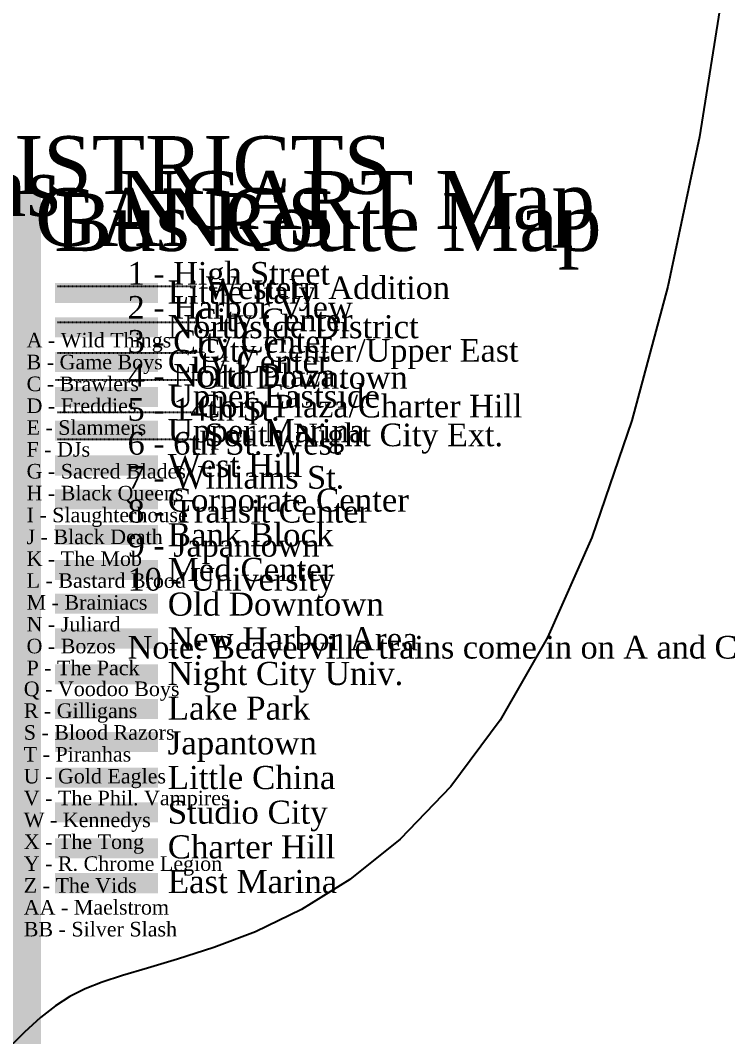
# Model space of a CAD drawing. Extents: x -15732 to 10897, y -24868 to 16165.
# Drawn here: x 1914 to 2870, y 4802 to 6174 of the extents above; entities that cross this region are included whole.
import ezdxf
from ezdxf.enums import TextEntityAlignment as Align

# ---------------------------------------------------------------- set-up
doc = ezdxf.new("R2010")
doc.units = 0
doc.header["$MEASUREMENT"] = 0
doc.linetypes.add('DASH_DOT_DOT', pattern=[0.0254, 0.009525, -0.003175, 0.001588, -0.003175, 0.001588, -0.003175, 0.003175])
doc.linetypes.add('DOTTED', pattern=[0.005, 0.0025, -0.0025])
for name, color, linetype in [('BUS_ROUTE_KEY', 7, 'CONTINUOUS'), ('BUS_RTE-CITY_CENTER', 7, 'CONTINUOUS'), ('BUS_RTE-CITY_CENTER_UPPER_', 7, 'CONTINUOUS'), ('BUS_RTE-CORP_PLAZA_CHARTER', 7, 'CONTINUOUS'), ('BUS_RTE-OLD_DOWNTOWN', 7, 'CONTINUOUS'), ('BUS_RTE-SOUTH_NIGHT_CITY_E', 7, 'CONTINUOUS'), ('BUS_RTE-WESTERN_ADDITION', 7, 'CONTINUOUS'), ('DISTRICTS', 7, 'CONTINUOUS'), ('DISTRICTS-TEXT', 7, 'CONTINUOUS'), ('GANGS-TEXT', 7, 'CONTINUOUS'), ('HIGHWAY', 7, 'CONTINUOUS'), ('MAP_BORDER', 7, 'CONTINUOUS'), ('NCART-KEY', 7, 'CONTINUOUS'), ('NCPD-TEXT', 7, 'CONTINUOUS')]:
    doc.layers.add(name, color=color, linetype=linetype)
doc.styles.add('TIMES_NEW_ROMAN', font='')
doc.styles.get('TIMES_NEW_ROMAN').set_extended_font_data('Times_New_Roman')

msp = doc.modelspace()

# ---------------------------------------------------------------- linework, layer by layer
at = {"layer": 'BUS_RTE-CITY_CENTER', "color": 232, "linetype": 'DOTTED'}
msp.add_line((1964.4, 5766.4), (2153.6, 5766.4), dxfattribs=at)
at = {"layer": 'BUS_RTE-CITY_CENTER_UPPER_', "color": 52, "linetype": 'DOTTED'}
msp.add_line((1964.4, 5725.1), (2151.2, 5725.1), dxfattribs=at)
at = {"layer": 'BUS_RTE-CORP_PLAZA_CHARTER', "color": 202, "linetype": 'DOTTED'}
msp.add_line((1964.4, 5645.1), (2153.6, 5645.1), dxfattribs=at)
at = {"layer": 'BUS_RTE-OLD_DOWNTOWN', "color": 32, "linetype": 'DOTTED'}
msp.add_line((1961.9, 5688.7), (2156, 5688.7), dxfattribs=at)
at = {"layer": 'BUS_RTE-SOUTH_NIGHT_CITY_E', "color": 114, "linetype": 'DOTTED'}
msp.add_line((1964.4, 5608.7), (2156, 5608.7), dxfattribs=at)
at = {"layer": 'BUS_RTE-WESTERN_ADDITION', "color": 5, "linetype": 'DASH_DOT_DOT'}
msp.add_line((1964.4, 5814.9), (2151.2, 5814.9), dxfattribs=at)
at = {"layer": 'DISTRICTS', "color": 12, "linetype": 'CONTINUOUS'}
msp.add_solid([(1961.1, 5792.2), (1961.1, 5819.2), (2100.2, 5792.2), (2100.2, 5819.2)], dxfattribs=at)
at = {"layer": 'DISTRICTS', "color": 52, "linetype": 'CONTINUOUS'}
msp.add_solid([(1961.1, 5746), (1961.1, 5773), (2100.2, 5746), (2100.2, 5773)], dxfattribs=at)
at = {"layer": 'DISTRICTS', "color": 180, "linetype": 'CONTINUOUS'}
msp.add_solid([(1961.1, 5699), (1961.1, 5726.1), (2100.2, 5699), (2100.2, 5726.1)], dxfattribs=at)
at = {"layer": 'DISTRICTS', "color": 220, "linetype": 'CONTINUOUS'}
msp.add_solid([(1961.1, 5652.1), (1961.1, 5679.1), (2100.2, 5652.1), (2100.2, 5679.1)], dxfattribs=at)
at = {"layer": 'DISTRICTS', "color": 105, "linetype": 'CONTINUOUS'}
msp.add_solid([(1961.1, 5606.4), (1961.1, 5633.4), (2100.2, 5606.4), (2100.2, 5633.4)], dxfattribs=at)
at = {"layer": 'DISTRICTS', "color": 31, "linetype": 'CONTINUOUS'}
msp.add_solid([(1961.1, 5559.4), (1961.1, 5586.5), (2100.2, 5559.4), (2100.2, 5586.5)], dxfattribs=at)
at = {"layer": 'DISTRICTS', "color": 8, "linetype": 'CONTINUOUS'}
msp.add_solid([(1961.1, 5513.7), (1961.1, 5540.8), (2100.2, 5513.7), (2100.2, 5540.8)], dxfattribs=at)
at = {"layer": 'DISTRICTS', "color": 254, "linetype": 'CONTINUOUS'}
msp.add_solid([(1961.1, 5465.5), (1961.1, 5492.6), (2100.2, 5465.5), (2100.2, 5492.6)], dxfattribs=at)
at = {"layer": 'DISTRICTS', "color": 201, "linetype": 'CONTINUOUS'}
msp.add_solid([(1961.1, 5418.6), (1961.1, 5445.6), (2100.2, 5418.6), (2100.2, 5445.6)], dxfattribs=at)
at = {"layer": 'DISTRICTS', "color": 20, "linetype": 'CONTINUOUS'}
msp.add_solid([(1961.1, 5372.9), (1961.1, 5399.9), (2100.2, 5372.9), (2100.2, 5399.9)], dxfattribs=at)
at = {"layer": 'DISTRICTS', "color": 61, "linetype": 'CONTINUOUS'}
msp.add_solid([(1961.1, 5325.9), (1961.1, 5353), (2100.2, 5325.9), (2100.2, 5353)], dxfattribs=at)
at = {"layer": 'DISTRICTS', "color": 135, "linetype": 'CONTINUOUS'}
msp.add_solid([(1961.1, 5277.8), (1961.1, 5304.8), (2100.2, 5277.8), (2100.2, 5304.8)], dxfattribs=at)
at = {"layer": 'DISTRICTS', "color": 200, "linetype": 'CONTINUOUS'}
msp.add_solid([(1961.1, 5230.8), (1961.1, 5257.9), (2100.2, 5230.8), (2100.2, 5257.9)], dxfattribs=at)
at = {"layer": 'DISTRICTS', "color": 21, "linetype": 'CONTINUOUS'}
msp.add_solid([(1961.1, 5186.3), (1961.1, 5213.4), (2100.2, 5186.3), (2100.2, 5213.4)], dxfattribs=at)
at = {"layer": 'DISTRICTS', "color": 112, "linetype": 'CONTINUOUS'}
msp.add_solid([(1961.1, 5138.2), (1961.1, 5165.2), (2100.2, 5138.2), (2100.2, 5165.2)], dxfattribs=at)
at = {"layer": 'DISTRICTS', "color": 23, "linetype": 'CONTINUOUS'}
msp.add_solid([(1961.1, 5091.2), (1961.1, 5118.3), (2100.2, 5091.2), (2100.2, 5118.3)], dxfattribs=at)
at = {"layer": 'DISTRICTS', "color": 181, "linetype": 'CONTINUOUS'}
msp.add_solid([(1961.1, 5042.8), (1961.1, 5069.8), (2100.2, 5042.8), (2100.2, 5069.8)], dxfattribs=at)
at = {"layer": 'DISTRICTS', "color": 141, "linetype": 'CONTINUOUS'}
msp.add_solid([(1961.1, 4995.7), (1961.1, 5022.8), (2100.2, 4995.7), (2100.2, 5022.8)], dxfattribs=at)
at = {"layer": 'HIGHWAY', "color": 250, "linetype": 'CONTINUOUS'}
for p, q in [((2867, 6238.8), (2831.4, 6016.3)), ((2831.4, 6016.3), (2788.9, 5814.4)), ((2788.9, 5814.4), (2740.3, 5633.8)), ((2740.3, 5633.8), (2685.9, 5475.7)), ((2685.9, 5475.7), (2626.4, 5340.8)), ((2626.4, 5340.8), (2562.4, 5229.5)), ((2562.4, 5229.5), (2495.5, 5139.7)), ((2495.5, 5139.7), (2427.2, 5068.9)), ((2427.2, 5068.9), (2359.4, 5014.4)), ((2359.4, 5014.4), (2293.8, 4973.6)), ((2293.8, 4973.6), (2231.9, 4943.8)), ((2231.9, 4943.8), (2175.6, 4922.5)), ((2175.6, 4922.5), (2126.5, 4906.9)), ((2126.5, 4906.9), (2085.8, 4894.8)), ((2052.4, 4884.8), (2024.9, 4875.7)), ((2085.8, 4894.8), (2052.4, 4884.8)), ((2024.9, 4875.7), (2001.6, 4866.6)), ((1981, 4856.4), (1961.5, 4843.9)), ((2001.6, 4866.6), (1981, 4856.4)), ((1961.5, 4843.9), (1941.6, 4828.2)), ((1941.6, 4828.2), (1919.8, 4808.1)), ((1919.8, 4808.1), (1894.8, 4782.9))]:
    msp.add_line(p, q, dxfattribs=at)
at = {"layer": 'MAP_BORDER', "color": 7, "linetype": 'CONTINUOUS'}
msp.add_solid([(374.4, 4052.9), (374.4, 5943.6), (1942.2, 4052.9), (1942.2, 5943.6)], dxfattribs=at)

# ---------------------------------------------------------------- texts
at = {"layer": 'BUS_ROUTE_KEY', "color": 7, "linetype": 'DOTTED', "style": 'TIMES_NEW_ROMAN'}
msp.add_text('Bus Route Map', height=78, rotation=360, dxfattribs=at).set_placement((1959.7, 5862.5))
at = {"layer": 'BUS_RTE-CORP_PLAZA_CHARTER', "color": 7, "linetype": 'DOTTED', "style": 'TIMES_NEW_ROMAN'}
for s, rotation, p in [('Western Addition', 0.0009, (2164.8, 5797.6)), ('City Center', 359.9999, (2148.7, 5754.2)), ('City Center/Upper East', 359.9995, (2153.6, 5713)), ('Old Downtown', 0.0003, (2151.2, 5676.6)), ('Corp Plaza/Charter Hill', 0.0005, (2153.6, 5637.8)), ('South Night City Ext.', 359.9999, (2163.3, 5599))]:
    msp.add_text(s, height=30.579, rotation=rotation, dxfattribs=at).set_placement(p)
at = {"layer": 'DISTRICTS-TEXT', "color": 7, "linetype": 'CONTINUOUS', "style": 'TIMES_NEW_ROMAN'}
msp.add_text('DISTRICTS', height=78, rotation=0.0001, dxfattribs=at).set_placement((2118.7, 5939.5), align=Align.CENTER)
for s, p in [('Little Italy', (2113.3, 5791.5)), ('Northside District', (2113.3, 5744.7)), ('City Center', (2113.3, 5697.9)), ('Upper Eastside', (2113.3, 5651.1)), ('Upper Marina', (2113.3, 5604.3)), ('West Hill', (2113.3, 5557.5)), ('Corporate Center', (2113.3, 5510.7)), ('Bank Block', (2113.3, 5463.9)), ('Med Center', (2113.3, 5417.1)), ('Old Downtown', (2113.3, 5370.3)), ('New Harbor Area', (2113.3, 5323.5)), ('Night City Univ.', (2113.3, 5276.7)), ('Lake Park', (2113.3, 5229.9)), ('Japantown', (2113.3, 5183.1)), ('Little China', (2113.3, 5136.3)), ('Studio City', (2113.3, 5089.5)), ('Charter Hill', (2113.3, 5042.7)), ('East Marina', (2113.3, 4995.9))]:
    msp.add_text(s, height=31.2, rotation=359.9998, dxfattribs=at).set_placement(p)
at = {"layer": 'GANGS-TEXT', "color": 7, "linetype": 'CONTINUOUS', "style": 'TIMES_NEW_ROMAN'}
msp.add_text('NC GANGS', height=78, rotation=0, dxfattribs=at).set_placement((2040.5, 5869.2), align=Align.CENTER)
for s, height, rotation, p in [('A - Wild Things', 19.659, 359.9995, (1922.6, 5732.3)), ('B - Game Boys', 19.659, 359.9995, (1922.6, 5702.8)), ('C - Brawlers', 19.659, 359.9995, (1922.6, 5673.3)), ('D - Freddies', 19.659, 359.9995, (1922.6, 5643.8)), ('E - Slammers', 19.659, 359.9995, (1922.6, 5614.4)), ('F - DJs', 19.66, 359.9995, (1922.6, 5584.9)), ('G - Sacred Blades', 19.659, 359.9995, (1922.6, 5555.4)), ('H - Black Queens', 19.659, 359.9995, (1922.6, 5525.9)), ('I - Slaughterhouse', 19.659, 359.9995, (1922.6, 5496.4)), ('J - Black Death', 19.659, 359.9995, (1922.6, 5466.9)), ('K - The Mob', 19.659, 359.9995, (1922.6, 5437.4)), ('L - Bastard Brood', 19.659, 359.9995, (1922.6, 5407.9)), ('M - Brainiacs', 19.659, 359.9995, (1922.6, 5378.4)), ('N - Juliard', 19.659, 359.9995, (1922.6, 5349)), ('O - Bozos', 19.66, 359.9995, (1922.6, 5319.5)), ('P - The Pack', 19.659, 359.9995, (1922.6, 5290)), ('Q - Voodoo Boys', 19.659, 0.0008, (1918.8, 5261.8)), ('R - Gilligans', 19.659, 0.0008, (1918.8, 5232.3)), ('S - Blood Razors', 19.659, 0.0008, (1918.8, 5202.9)), ('T - Piranhas', 19.659, 0.0008, (1918.8, 5173.4)), ('U - Gold Eagles', 19.659, 0.0008, (1918.8, 5143.9)), ('V - The Phil. Vampires', 19.659, 0.0008, (1918.8, 5114.4)), ('W - Kennedys', 19.659, 0.0008, (1918.8, 5084.9)), ('X - The Tong', 19.659, 0.0008, (1918.8, 5055.4)), ('Y - R. Chrome Legion', 19.659, 0.0008, (1918.8, 5025.9)), ('Z - The Vids', 19.659, 0.0008, (1918.8, 4996.4)), ('AA - Maelstrom', 19.659, 0.0008, (1918.8, 4966.9)), ('BB - Silver Slash', 19.659, 0.0008, (1918.8, 4937.4))]:
    msp.add_text(s, height=height, rotation=rotation, dxfattribs=at).set_placement(p)
at = {"layer": 'NCART-KEY', "color": 7, "linetype": 'DOTTED', "style": 'TIMES_NEW_ROMAN'}
for s, height, rotation, p in [('NCART Map', 78, 0, (2045.7, 5892.3)), ('1 - High Street', 30.58, 0.0002, (2059.1, 5817)), ('2 - Harbor View', 30.58, 0.0002, (2059.1, 5771.1)), ('3 - City Center', 30.58, 0.0002, (2059.1, 5725.2)), ('4 - North Plaza', 30.58, 0.0002, (2059.1, 5679.3)), ('5 - 14th St.', 30.58, 0.0002, (2059.1, 5633.5)), ('6 - 6th St. West', 30.58, 0.0002, (2059.1, 5587.6)), ('7 - Williams St.', 30.58, 0.0002, (2059.1, 5541.7)), ('8 - Transit Center', 30.58, 0.0002, (2059.1, 5495.9)), ('9 - Japantown', 30.58, 0.0002, (2059.1, 5450)), ('10 - University', 30.58, 0.0002, (2059.1, 5404.1)), ('Note: Beaverville trains come in on A and C lines', 30.58, 0.0002, (2059.1, 5312.4))]:
    msp.add_text(s, height=height, rotation=rotation, dxfattribs=at).set_placement(p)
at = {"layer": 'NCPD-TEXT', "color": 7, "linetype": 'CONTINUOUS', "style": 'TIMES_NEW_ROMAN'}
msp.add_text('Police Stations', height=78, rotation=0.0003, dxfattribs=at).set_placement((1616.4, 5909.6), align=Align.CENTER)

doc.saveas('drawing.dxf')
